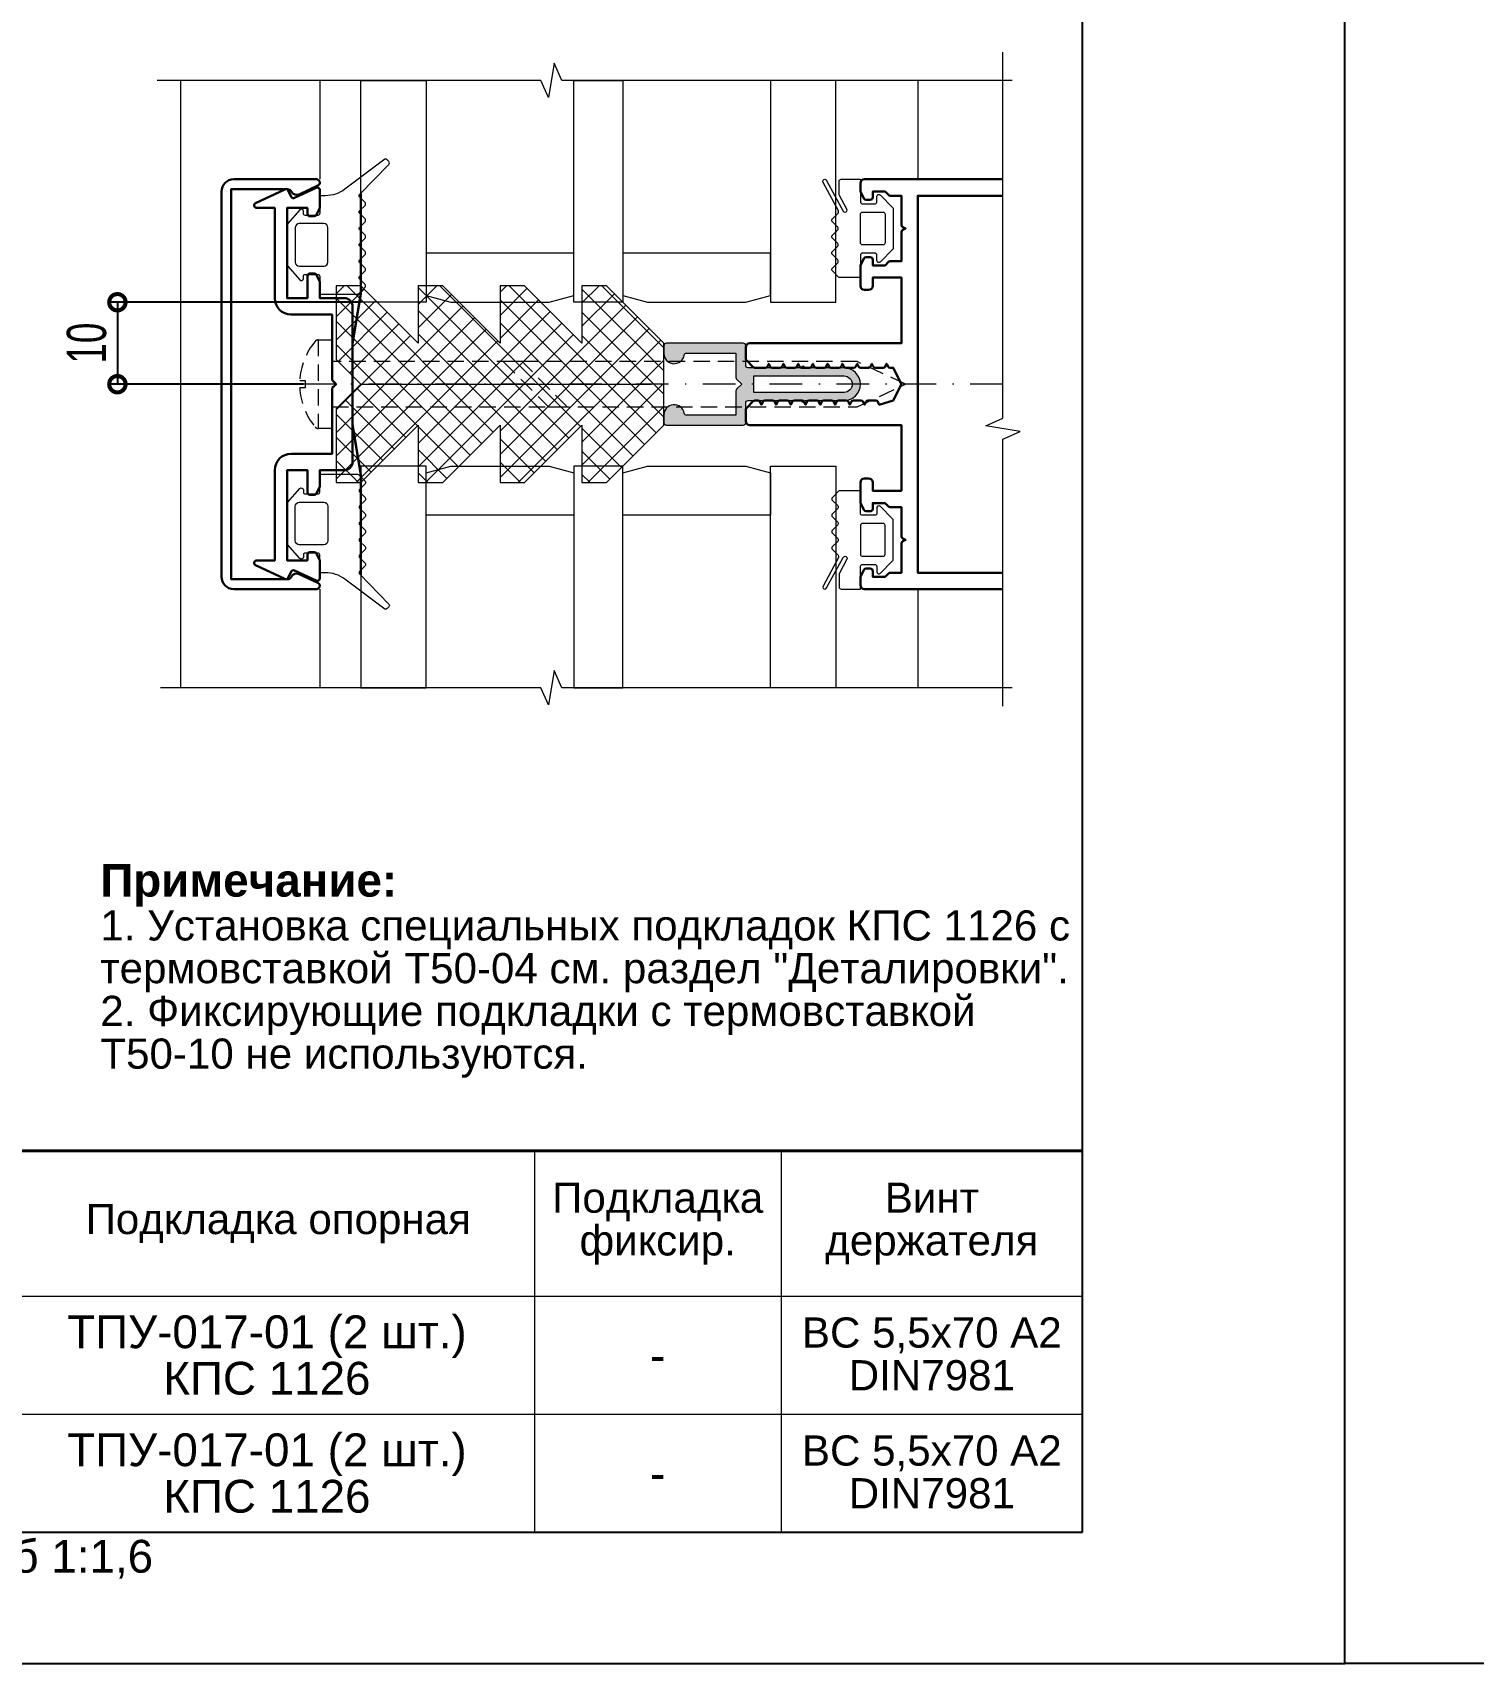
# Model space of a CAD drawing. Extents: x -37 to 8820, y -336 to 478.
# Drawn here: x 2839.9 to 2949.8, y 0 to 124.4 of the extents above; entities that cross this region are included whole.
import ezdxf

# ---------------------------------------------------------------- set-up
doc = ezdxf.new("R2010")
doc.units = 0
doc.header["$LTSCALE"] = 5
doc.linetypes.add('DASHDOT', pattern=[1, 0.5, -0.25, 0, -0.25])
doc.linetypes.add('HIDDEN', pattern=[0.375, 0.25, -0.125])
doc.layers.get('0').update_dxf_attribs({"linetype": 'CONTINUOUS', "lineweight": 30})
doc.layers.get('DEFPOINTS').update_dxf_attribs({"linetype": 'CONTINUOUS'})
for name, color, linetype, lineweight in [('1', 6, 'DASHDOT', 13), ('2', 3, 'HIDDEN', 13), ('Dimentions', 5, 'CONTINUOUS', 15), ('Glass', 5, 'CONTINUOUS', 20), ('Герлен', 7, 'CONTINUOUS', 60), ('Зигзаг', 1, 'CONTINUOUS', 15), ('Конструкции', 252, 'CONTINUOUS', 20), ('Рамки', 1, 'CONTINUOUS', 15), ('Текстовый', 7, 'CONTINUOUS', 9), ('Уплотнители', 1, 'CONTINUOUS', 20), ('Штриховка', 1, 'CONTINUOUS', 5)]:
    doc.layers.add(name, color=color, linetype=linetype, lineweight=lineweight)
doc.layers.add('Скрытые', color=14, linetype='CONTINUOUS', plot=False)
doc.styles.add('3', font='RUSS.SHX', dxfattribs={"width": 0.7, "height": 3})
doc.styles.add('Каталожный', font='arial.ttf', dxfattribs={"height": 2.5})
doc.dimstyles.new('MX1_6', dxfattribs={"dimtxt": 3, "dimasz": 2.5, "dimexe": 0.5, "dimexo": 0, "dimgap": 0.8, "dimtad": 1, "dimlfac": 1.6, "dimdsep": 46, "dimtxsty": '3', "dimcen": 0, "dimclrd": 256, "dimclre": 256, "dimclrt": 256, "dimaunit": 1, "dimadec": 0, "dimazin": 0, "dimtfac": 1, "dimtmove": 0, "dimatfit": 1, "dimfxl": 1, "dimtvp": 1, "dimtolj": 1, "dimtzin": 0, "dimarcsym": 0})

# ---------------------------------------------------------------- blocks, each defined once
blk = doc.blocks.new('_DotSmall')
at = {"color": 0, "linetype": 'ByBlock', "const_width": 0.5}
blk.add_lwpolyline([(-0.0625, 0, 1), (0.0625, 0, 1)], format="xyb", close=True, dxfattribs=at)
blk = doc.blocks.new('*D1237')
at = {"layer": 'DEFPOINTS', "color": 0, "linetype": 'Continuous', "transparency": 16777216}
for p in [(2864.93, 103.81), (2846.36, 97.56), (2860.55, 97.56)]:
    blk.add_point(p, dxfattribs=at)
at = {"layer": 'Dimentions', "linetype": 'Continuous', "lineweight": -2, "transparency": 16777216}
for p, q in [((2864.93, 103.81), (2845.86, 103.81)), ((2846.36, 103.81), (2846.36, 97.56)), ((2860.55, 97.56), (2845.86, 97.56))]:
    blk.add_line(p, q, dxfattribs=at)
at = {"layer": 'Dimentions', "linetype": 'Continuous', "lineweight": -2, "transparency": 16777216, "xscale": 2.5, "yscale": 2.5, "zscale": 2.5}
for p, rotation in [((2846.36, 103.81), 90), ((2846.36, 97.56), 270)]:
    blk.add_blockref('_DotSmall', p, dxfattribs=dict(at, rotation=rotation))
at = {"layer": 'Dimentions', "linetype": 'Continuous', "transparency": 16777216, "insert": (2844.02, 100.69), "char_height": 3, "attachment_point": 5, "rotation": 90, "style": '3'}
blk.add_mtext('\\A1;10', dxfattribs=at)

msp = doc.modelspace()

# ---------------------------------------------------------------- hatches: boundary and pattern name
at = {"layer": 'Штриховка', "lineweight": 5}
h = msp.add_hatch(dxfattribs=at)
h.set_pattern_fill('NET', color=256, scale=10, angle=-45, style=0)
h.set_pattern_definition([(315, (5575.5262, 5173.3599), (0.88388348, 0.88388348), []), (45, (5575.5262, 5173.3599), (-0.88388348, 0.88388348), [])])
h.paths.add_polyline_path([(2863.0534, 95.6859), (2863.0534, 90.0609), (2864.9284, 90.0609), (2869.3034, 94.4359), (2869.3034, 90.0609), (2871.1784, 90.0609), (2875.5534, 94.4359), (2875.5534, 90.0609), (2877.4284, 90.0609), (2881.8034, 94.4359), (2881.8034, 90.0609), (2883.6784, 90.0609), (2888.0534, 94.4359), (2888.0534, 100.6859), (2883.6784, 105.0609), (2881.8034, 105.0609), (2881.8034, 100.6859), (2877.4284, 105.0609), (2875.5534, 105.0609), (2875.5534, 100.6859), (2871.1784, 105.0609), (2869.3034, 105.0609), (2869.3034, 100.6859), (2864.9284, 105.0609), (2863.0534, 105.0609), (2863.0534, 99.4359), (2864.9284, 97.5609)])
at = {"layer": 'Штриховка'}
h = msp.add_hatch(color=256, dxfattribs=at)
edge = h.paths.add_edge_path(flags=16)
edge.add_line((2894.9255, 98.1859), (2901.8005, 98.1859))
edge.add_arc((2901.8005, 97.5609), 0.625, -90, 90, ccw=False)
edge.add_line((2901.8005, 96.9359), (2894.9255, 96.9359))
edge.add_line((2894.9255, 96.9359), (2894.9255, 98.1859))
edge = h.paths.add_edge_path()
edge.add_arc((2888.8318, 95.2171), 0.7812, 9.281799, 180)
edge.add_line((2888.0505, 95.2171), (2888.0505, 94.6234))
edge.add_arc((2888.238, 94.6234), 0.1875, 180, 270)
edge.add_line((2888.238, 94.4359), (2894.113, 94.4359))
edge.add_arc((2894.113, 94.6234), 0.1875, 270, 360)
edge.add_line((2894.3005, 94.6234), (2894.3005, 96.1234))
edge.add_arc((2894.488, 96.1234), 0.1875, 90, 180, ccw=False)
edge.add_line((2894.488, 96.3109), (2898.5505, 96.3109))
edge.add_arc((2898.6755, 96.3109), 0.125, 180, 360)
edge.add_line((2898.8005, 96.3109), (2901.8005, 96.3109))
edge.add_arc((2901.8005, 97.5609), 1.25, 270, 450)
edge.add_line((2901.8005, 98.8109), (2898.8005, 98.8109))
edge.add_arc((2898.6755, 98.8109), 0.125, 0, 180)
edge.add_line((2898.5505, 98.8109), (2894.488, 98.8109))
edge.add_arc((2894.488, 98.9984), 0.1875, 180, 270, ccw=False)
edge.add_line((2894.3005, 98.9984), (2894.3005, 100.4984))
edge.add_arc((2894.113, 100.4984), 0.1875, 0, 90)
edge.add_line((2894.113, 100.6859), (2888.238, 100.6859))
edge.add_arc((2888.238, 100.4984), 0.1875, 90, 180)
edge.add_line((2888.0505, 100.4984), (2888.0505, 99.9046))
edge.add_arc((2888.8318, 99.9046), 0.7812, 180, 350.718201)
edge.add_arc((2889.7878, 99.7484), 0.1875, 90, 170.718201, ccw=False)
edge.add_line((2889.7878, 99.9359), (2893.5505, 99.9359))
edge.add_line((2893.5505, 99.9359), (2893.5505, 98.0761))
edge.add_arc((2893.738, 98.0761), 0.1875, 180, 225)
edge.add_line((2893.6054, 97.9435), (2893.988, 97.5609))
edge.add_line((2893.988, 97.5609), (2893.6054, 97.1783))
edge.add_arc((2893.738, 97.0457), 0.1875, 135, 180)
edge.add_line((2893.5505, 97.0457), (2893.5505, 95.1859))
edge.add_line((2893.5505, 95.1859), (2889.7878, 95.1859))
edge.add_arc((2889.7878, 95.3734), 0.1875, 189.281799, 270, ccw=False)

# ---------------------------------------------------------------- linework, layer by layer
for points in [[(2854.3005, 82.8734), (2854.3005, 112.2484, -0.41421356), (2855.238, 113.1859), (2861.5505, 113.1859, -0.80258485), (2861.6562, 112.7093), (2860.2195, 112.0394, -0.40155944), (2859.6465, 112.234, 0.27973928), (2859.3138, 112.4359), (2855.0505, 112.4359), (2855.0505, 82.6859), (2859.3138, 82.6859, 0.27973928), (2859.6465, 82.8878, -0.40155944), (2860.2195, 83.0824), (2861.6562, 82.4125, -0.80258485), (2861.5505, 81.9359), (2855.238, 81.9359, -0.41421356)], [(2859.1466, 82.7035, 0.41421356), (2859.3958, 82.7942), (2859.6158, 83.266, -0.41421356), (2859.8649, 83.3567), (2861.5338, 82.5785, 0.54861879), (2861.8005, 82.7484), (2861.8005, 84.0791, 0.11643382), (2861.7807, 84.163), (2861.5398, 84.6447, 0.28407904), (2861.3721, 84.7484), (2861.0505, 84.7484, 0.41421356), (2860.863, 84.5609), (2860.863, 84.1234), (2859.3005, 84.1234), (2859.3005, 90.9984), (2860.863, 90.9984), (2860.863, 89.3109, 0.41421356), (2861.0505, 89.1234), (2861.3721, 89.1234, 0.28407904), (2861.5398, 89.227), (2861.7807, 89.7088, 0.11643382), (2861.8005, 89.7927), (2861.8005, 90.9984), (2863.6755, 90.9984, 0.41421356), (2864.3005, 91.6234), (2864.3005, 103.4984, 0.41421356), (2863.6755, 104.1234), (2861.8005, 104.1234), (2861.8005, 105.3291, 0.11643382), (2861.7807, 105.413), (2861.5398, 105.8947, 0.28407904), (2861.3721, 105.9984), (2861.0505, 105.9984, 0.41421356), (2860.863, 105.8109), (2860.863, 104.1234), (2859.3005, 104.1234), (2859.3005, 110.9984), (2860.863, 110.9984), (2860.863, 110.5609, 0.41421356), (2861.0505, 110.3734), (2861.3721, 110.3734, 0.28407904), (2861.5398, 110.477), (2861.7807, 110.9588, 0.11643382), (2861.8005, 111.0427), (2861.8005, 112.3734, 0.54861879), (2861.5338, 112.5433), (2859.8649, 111.7651, -0.41421356), (2859.6158, 111.8558), (2859.3958, 112.3276, 0.41421356), (2859.1466, 112.4183), (2856.9088, 111.3748, 0.29147342), (2856.8005, 111.2049), (2856.8005, 111.1859, 0.41421356), (2856.988, 110.9984), (2858.363, 110.9984), (2858.363, 104.1234, 0.41421356), (2859.613, 102.8734), (2862.738, 102.8734), (2862.738, 97.9511, 0.19891237), (2862.7929, 97.8185), (2863.0505, 97.5609), (2862.7929, 97.3033, 0.19891237), (2862.738, 97.1707), (2862.738, 92.2484), (2859.613, 92.2484, 0.41421356), (2858.363, 90.9984), (2858.363, 84.1234), (2856.988, 84.1234, 0.41421356), (2856.8005, 83.9359), (2856.8005, 83.9169, 0.29147342), (2856.9088, 83.747)]]:
    msp.add_lwpolyline(points, format="xyb", close=True)
msp.add_lwpolyline([(2913.9156, 81.9359), (2903.363, 81.9359, -0.41421356), (2903.0505, 82.2484), (2903.0505, 82.8291, -0.11643382), (2903.0703, 82.913), (2903.3112, 83.3947, -0.28407904), (2903.4789, 83.4984), (2903.8005, 83.4984, -0.41421356), (2903.988, 83.3109), (2903.988, 82.8734), (2904.9255, 82.8734), (2905.1831, 83.131, -0.19891237), (2905.3157, 83.1859), (2906.1755, 83.1859), (2906.1755, 85.4138, -0.28407904), (2906.2792, 85.5815), (2906.488, 85.6859), (2906.2792, 85.7903, -0.28407904), (2906.1755, 85.958), (2906.1755, 88.1859), (2905.3157, 88.1859, -0.19891237), (2905.1831, 88.2408), (2904.9255, 88.4984), (2903.988, 88.4984), (2903.988, 88.0609, -0.41421356), (2903.8005, 87.8734), (2903.4789, 87.8734, -0.28407904), (2903.3112, 87.977), (2903.0703, 88.4588, -0.11643382), (2903.0505, 88.5427), (2903.0505, 90.0609, -0.41421356), (2903.363, 90.3734), (2903.6755, 90.3734, -0.41421356), (2903.988, 90.0609), (2903.988, 89.4359), (2906.1755, 89.4359), (2906.1755, 94.4359), (2894.613, 94.4359, -0.41421356), (2894.3005, 94.7484), (2894.3005, 95.6082, -0.19891237), (2894.3554, 95.7408), (2894.8706, 96.256, -0.19891237), (2895.0032, 96.3109), (2895.2159, 96.3109, -0.28407904), (2895.3836, 96.2072), (2895.488, 95.9984), (2895.5924, 96.2072, -0.28407904), (2895.7601, 96.3109), (2896.3409, 96.3109, -0.28407904), (2896.5086, 96.2072), (2896.613, 95.9984), (2896.7174, 96.2072, -0.28407904), (2896.8851, 96.3109), (2897.4659, 96.3109, -0.28407904), (2897.6336, 96.2072), (2897.738, 95.9984), (2897.8424, 96.2072, -0.28407904), (2898.0101, 96.3109), (2898.5909, 96.3109, -0.28407904), (2898.7586, 96.2072), (2898.863, 95.9984), (2898.9674, 96.2072, -0.28407904), (2899.1351, 96.3109), (2899.7159, 96.3109, -0.28407904), (2899.8836, 96.2072), (2899.988, 95.9984), (2900.0924, 96.2072, -0.28407904), (2900.2601, 96.3109), (2900.8409, 96.3109, -0.28407904), (2901.0086, 96.2072), (2901.113, 95.9984), (2901.2174, 96.2072, -0.28407904), (2901.3851, 96.3109), (2901.9659, 96.3109, -0.28407904), (2902.1336, 96.2072), (2902.238, 95.9984), (2902.3424, 96.2072, -0.28407904), (2902.5101, 96.3109), (2903.0909, 96.3109, -0.28407904), (2903.2586, 96.2072), (2903.363, 95.9984), (2903.4674, 96.2072, -0.28407904), (2903.6351, 96.3109), (2904.2159, 96.3109, -0.28407904), (2904.3836, 96.2072), (2904.488, 95.9984), (2905.5505, 96.3109), (2906.1755, 97.5609), (2905.5505, 98.8109), (2905.3226, 98.8109, -0.28407904), (2905.1549, 98.9145), (2905.0505, 99.1234), (2904.9461, 98.9145, -0.28407904), (2904.7784, 98.8109), (2904.1976, 98.8109, -0.28407904), (2904.0299, 98.9145), (2903.9255, 99.1234), (2903.8211, 98.9145, -0.28407904), (2903.6534, 98.8109), (2903.0726, 98.8109, -0.28407904), (2902.9049, 98.9145), (2902.8005, 99.1234), (2902.6961, 98.9145, -0.28407904), (2902.5284, 98.8109), (2901.9476, 98.8109, -0.28407904), (2901.7799, 98.9145), (2901.6755, 99.1234), (2901.5711, 98.9145, -0.28407904), (2901.4034, 98.8109), (2900.8226, 98.8109, -0.28407904), (2900.6549, 98.9145), (2900.5505, 99.1234), (2900.4461, 98.9145, -0.28407904), (2900.2784, 98.8109), (2899.6976, 98.8109, -0.28407904), (2899.5299, 98.9145), (2899.4255, 99.1234), (2899.3211, 98.9145, -0.28407904), (2899.1534, 98.8109), (2898.5726, 98.8109, -0.28407904), (2898.4049, 98.9145), (2898.3005, 99.1234), (2898.1961, 98.9145, -0.28407904), (2898.0284, 98.8109), (2897.4476, 98.8109, -0.28407904), (2897.2799, 98.9145), (2897.1755, 99.1234), (2897.0711, 98.9145, -0.28407904), (2896.9034, 98.8109), (2896.3226, 98.8109, -0.28407904), (2896.1549, 98.9145), (2896.0505, 99.1234), (2895.9461, 98.9145, -0.28407904), (2895.7784, 98.8109), (2895.0032, 98.8109, -0.19891237), (2894.8706, 98.8658), (2894.3554, 99.381, -0.19891237), (2894.3005, 99.5136), (2894.3005, 100.3734, -0.41421356), (2894.613, 100.6859), (2906.1755, 100.6859), (2906.1755, 105.6859), (2903.988, 105.6859), (2903.988, 105.0609, -0.41421356), (2903.6755, 104.7484), (2903.363, 104.7484, -0.41421356), (2903.0505, 105.0609), (2903.0505, 106.5791, -0.11643382), (2903.0703, 106.663), (2903.3112, 107.1447, -0.28407904), (2903.4789, 107.2484), (2903.8005, 107.2484, -0.41421356), (2903.988, 107.0609), (2903.988, 106.6234), (2904.9255, 106.6234), (2905.1831, 106.881, -0.19891237), (2905.3157, 106.9359), (2906.1755, 106.9359), (2906.1755, 109.1638, -0.28407904), (2906.2792, 109.3315), (2906.488, 109.4359), (2906.2792, 109.5403, -0.28407904), (2906.1755, 109.708), (2906.1755, 111.9359), (2905.3157, 111.9359, -0.19891237), (2905.1831, 111.9908), (2904.9255, 112.2484), (2903.988, 112.2484), (2903.988, 111.8109, -0.41421356), (2903.8005, 111.6234), (2903.4789, 111.6234, -0.28407904), (2903.3112, 111.727), (2903.0703, 112.2088, -0.11643382), (2903.0505, 112.2927), (2903.0505, 112.8734, -0.41421356), (2903.363, 113.1859), (2913.9156, 113.1859)], format="xyb")
msp.add_lwpolyline([(2913.9156, 83.1859), (2907.4255, 83.1859), (2907.4255, 111.9359), (2913.9156, 111.9359)])
at = {"layer": '1'}
msp.add_line((2913.9156, 97.5609), (2860.5505, 97.5609), dxfattribs=at)
at = {"layer": '2'}
msp.add_line((2861.682, 100.9359), (2861.682, 94.1859), dxfattribs=at)
msp.add_lwpolyline([(2860.2752, 97.8065, -0.16184886), (2861.4409, 100.8223, -0.22388754), (2861.682, 100.9359), (2862.738, 100.9359), (2862.738, 94.1859), (2861.682, 94.1859, -0.22388754), (2861.4409, 94.2995, -0.16184886), (2860.2752, 97.3153), (2860.7128, 97.3153), (2860.7128, 97.8065)], format="xyb", close=True, dxfattribs=at)
for points in [[(2862.7381, 95.8421), (2902.8022, 95.8421), (2906.4881, 97.5609), (2902.8022, 99.2796), (2862.7381, 99.2796)], [(2875.8039, 99.2796), (2879.2414, 95.8421), (2880.6737, 95.8421), (2877.2362, 99.2796)]]:
    msp.add_lwpolyline(points, close=True, dxfattribs=at)
at = {"layer": 'Glass'}
for points in [[(2869.9255, 120.7161), (2869.9255, 103.8109), (2864.9255, 103.8109), (2864.9255, 120.7161)], [(2884.9255, 120.7161), (2884.9255, 103.8109), (2881.1755, 103.8109), (2881.1755, 120.7161)], [(2896.1755, 120.7161), (2896.1755, 103.8109), (2901.1755, 103.8109), (2901.1755, 120.7161)], [(2881.1755, 104.3133), (2881.1755, 107.5609), (2869.9255, 107.5609), (2869.9255, 104.3133), (2871.8005, 103.8109), (2879.3005, 103.8109)], [(2896.1755, 104.3133), (2896.1755, 107.5609), (2884.9255, 107.5609), (2884.9255, 104.3133), (2886.8005, 103.8109), (2894.3005, 103.8109)], [(2869.9255, 74.4057), (2869.9255, 91.3109), (2864.9255, 91.3109), (2864.9255, 74.4057)], [(2881.1755, 90.8085), (2881.1755, 87.5609), (2869.9255, 87.5609), (2869.9255, 90.8085), (2871.8005, 91.3109), (2879.3005, 91.3109)], [(2884.9255, 74.4057), (2884.9255, 91.3109), (2881.1755, 91.3109), (2881.1755, 74.4057)], [(2896.1755, 90.8085), (2896.1755, 87.5609), (2884.9255, 87.5609), (2884.9255, 90.8085), (2886.8005, 91.3109), (2894.3005, 91.3109)], [(2896.1755, 74.4057), (2896.1755, 91.3109), (2901.1755, 91.3109), (2901.1755, 74.4057)]]:
    msp.add_lwpolyline(points, close=True, dxfattribs=at)
at = {"layer": 'Герлен', "lineweight": 40}
msp.add_line((2755, 39.0868), (2920, 39.0868), dxfattribs=at)
at = {"layer": 'Герлен', "ltscale": 2, "const_width": 0.1875}
msp.add_lwpolyline([(2864.9255, 82.9984), (2864.9255, 90.6859), (2864.3005, 94.4359), (2864.3005, 100.6859), (2864.9255, 104.4359), (2864.9255, 112.1234)], dxfattribs=at)
at = {"layer": 'Зигзаг'}
for points in [[(2914.6327, 120.7161), (2880.2652, 120.7161), (2879.6844, 122.034), (2879.2487, 119.4213), (2878.6662, 120.7161), (2849.403, 120.7161)], [(2913.9156, 73.0128), (2913.9156, 93.365), (2915.2335, 93.9459), (2912.6208, 94.3815), (2913.9156, 94.964), (2913.9156, 122.8907)], [(2914.6327, 74.4057), (2880.2652, 74.4057), (2879.6844, 75.7236), (2879.2487, 73.1109), (2878.6662, 74.4057), (2849.6439, 74.4057)]]:
    msp.add_lwpolyline(points, dxfattribs=at)
at = {"layer": 'Конструкции'}
for p, q in [((2861.8005, 120.7161), (2861.8005, 113.1859)), ((2907.4255, 120.7161), (2907.4255, 113.1859)), ((2861.8005, 81.9359), (2861.8005, 74.4057)), ((2907.4255, 81.9359), (2907.4255, 74.4057))]:
    msp.add_line(p, q, dxfattribs=at)
msp.add_lwpolyline([(2851.1755, 120.7161), (2851.1755, 74.4057)], dxfattribs=at)
at = {"layer": 'Рамки'}
for p, q in [((2878.1697, 39.0868), (2878.1697, 10)), ((2896.9904, 39.0868), (2896.9904, 10)), ((2755, 28), (2920, 28)), ((2755, 19), (2920, 19)), ((2755, 10), (2920, 10))]:
    msp.add_line(p, q, dxfattribs=at)
at = {"layer": 'Скрытые', "linetype": 'Continuous'}
for points in [[(2940, 297), (2730, 297), (2730, 0), (2940, 0)], [(2940, 297), (3150, 297), (3150, 0), (2940, 0)], [(2920, 10), (2920, 287), (2755, 287), (2755, 10)]]:
    msp.add_lwpolyline(points, close=True, dxfattribs=at)
at = {"layer": 'Уплотнители'}
msp.add_line((2864.9284, 97.5609), (2887.1159, 97.5609), dxfattribs=at)
for points in [[(2860.5505, 105.7796, -0.41421356), (2860.7068, 105.9359), (2861.6443, 105.9359, -0.41421356), (2861.8005, 105.7796), (2861.8005, 104.4359), (2864.6885, 104.4359, 0.19891237), (2864.7768, 104.4725), (2865.2547, 104.9504, 0.41421356), (2865.2547, 105.1714), (2864.8507, 105.5754, -0.41421356), (2864.8507, 105.7964), (2865.2547, 106.2004, 0.41421356), (2865.2547, 106.4214), (2864.8507, 106.8254, -0.41421356), (2864.8507, 107.0464), (2865.2547, 107.4504, 0.41421356), (2865.2547, 107.6714), (2864.8507, 108.0754, -0.41421356), (2864.8507, 108.2964), (2865.2547, 108.7004, 0.41421356), (2865.2547, 108.9214), (2864.8507, 109.3254, -0.41421356), (2864.8507, 109.5464), (2865.2547, 109.9504, 0.41421356), (2865.2547, 110.1714), (2864.8507, 110.5754, -0.41421356), (2864.8507, 110.7964), (2865.2547, 111.2004, 0.41421356), (2865.2547, 111.4214), (2864.8507, 111.8254, -0.41421356), (2864.8507, 112.0464), (2867.065, 114.3254, 0.41421356), (2867.065, 114.5464), (2866.9337, 114.6777, 0.29253821), (2866.7692, 114.7138), (2863.716, 112.433, -0.16178775), (2862.2198, 111.9359), (2861.8005, 111.9359), (2861.8005, 110.5921, -0.41421356), (2861.6443, 110.4359), (2860.7068, 110.4359, -0.41421356), (2860.5505, 110.5921), (2860.5505, 110.7484, 0.66858666), (2860.2837, 110.8588), (2859.3462, 109.7941, 0.19861919), (2859.3005, 109.6838), (2859.3005, 106.688, 0.19861919), (2859.3462, 106.5777), (2860.2837, 105.513, 0.66858666), (2860.5505, 105.6234)], [(2902.0114, 110.9167), (2901.4444, 111.9617, -0.12491271), (2901.4255, 112.0362), (2901.4255, 113.0296, -0.41421356), (2901.5818, 113.1859), (2903.0505, 113.1859), (2903.0505, 111.4671, 0.41421356), (2903.2068, 111.3109), (2904.1443, 111.3109, 0.41421356), (2904.3005, 111.4671), (2904.3005, 111.8734, -0.66858666), (2904.5674, 111.9838), (2905.5049, 111.0441, -0.19861919), (2905.5505, 110.9338), (2905.5505, 107.938, -0.19861919), (2905.5049, 107.8277), (2904.5674, 106.888, -0.66858666), (2904.3005, 106.9984), (2904.3005, 107.4046, 0.41421356), (2904.1443, 107.5609), (2903.2068, 107.5609, 0.41421356), (2903.0505, 107.4046), (2903.0505, 105.6859), (2901.4902, 105.6859, -0.19891237), (2901.3797, 105.7317), (2900.911, 106.2004, -0.41421356), (2900.911, 106.4214), (2901.315, 106.8254, 0.41421356), (2901.315, 107.0464), (2900.911, 107.4504, -0.41421356), (2900.911, 107.6714), (2901.315, 108.0754, 0.41421356), (2901.315, 108.2964), (2900.911, 108.7004, -0.41421356), (2900.911, 108.9214), (2901.315, 109.3254, 0.41421356), (2901.315, 109.5464), (2900.911, 109.9504, -0.41421356), (2900.911, 110.1714), (2901.343, 110.6034, 0.33207606), (2901.3699, 110.7884), (2900.1944, 112.9551, -1), (2900.4691, 113.1042), (2901.7367, 110.7676, 1)], [(2859.9255, 109.4984), (2859.9255, 106.8734, 0.41421356), (2860.238, 106.5609), (2862.113, 106.5609, 0.41421356), (2862.4255, 106.8734), (2862.4255, 109.4984, 0.41421356), (2862.113, 109.8109), (2860.238, 109.8109, 0.41421356)], [(2904.9255, 110.5296), (2904.9255, 108.3421, -0.41421356), (2904.7693, 108.1859), (2903.2068, 108.1859, -0.41421356), (2903.0505, 108.3421), (2903.0505, 110.5296, -0.41421356), (2903.2068, 110.6859), (2904.7693, 110.6859, -0.41421356)], [(2889.6028, 95.3432, 0.92211283), (2888.0505, 95.2171), (2888.0505, 94.6234, 0.41421356), (2888.238, 94.4359), (2894.113, 94.4359, 0.41421356), (2894.3005, 94.6234), (2894.3005, 96.1234, -0.41421356), (2894.488, 96.3109), (2898.5505, 96.3109, 1), (2898.8005, 96.3109), (2901.8005, 96.3109, 1), (2901.8005, 98.8109), (2898.8005, 98.8109, 1), (2898.5505, 98.8109), (2894.488, 98.8109, -0.41421356), (2894.3005, 98.9984), (2894.3005, 100.4984, 0.41421356), (2894.113, 100.6859), (2888.238, 100.6859, 0.41421356), (2888.0505, 100.4984), (2888.0505, 99.9046, 0.92211283), (2889.6028, 99.7786, -0.36752318), (2889.7878, 99.9359), (2893.5505, 99.9359), (2893.5505, 98.0761, 0.19891237), (2893.6054, 97.9435), (2893.988, 97.5609), (2893.6054, 97.1783, 0.19891237), (2893.5505, 97.0457), (2893.5505, 95.1859), (2889.7878, 95.1859, -0.36752318)], [(2894.9255, 98.1859), (2901.8005, 98.1859, -1), (2901.8005, 96.9359), (2894.9255, 96.9359)], [(2860.5505, 89.3421, 0.41421356), (2860.7068, 89.1859), (2861.6443, 89.1859, 0.41421356), (2861.8005, 89.3421), (2861.8005, 90.6859), (2864.6885, 90.6859, -0.19891237), (2864.7768, 90.6493), (2865.2547, 90.1714, -0.41421356), (2865.2547, 89.9504), (2864.8507, 89.5464, 0.41421356), (2864.8507, 89.3254), (2865.2547, 88.9214, -0.41421356), (2865.2547, 88.7004), (2864.8507, 88.2964, 0.41421356), (2864.8507, 88.0754), (2865.2547, 87.6714, -0.41421356), (2865.2547, 87.4504), (2864.8507, 87.0464, 0.41421356), (2864.8507, 86.8254), (2865.2547, 86.4214, -0.41421356), (2865.2547, 86.2004), (2864.8507, 85.7964, 0.41421356), (2864.8507, 85.5754), (2865.2547, 85.1714, -0.41421356), (2865.2547, 84.9504), (2864.8507, 84.5464, 0.41421356), (2864.8507, 84.3254), (2865.2547, 83.9214, -0.41421356), (2865.2547, 83.7004), (2864.8507, 83.2964, 0.41421356), (2864.8507, 83.0754), (2867.065, 80.7964, -0.41421356), (2867.065, 80.5754), (2866.9337, 80.4441, -0.29253821), (2866.7692, 80.408), (2863.716, 82.6888, 0.16178775), (2862.2198, 83.1859), (2861.8005, 83.1859), (2861.8005, 84.5296, 0.41421356), (2861.6443, 84.6859), (2860.7068, 84.6859, 0.41421356), (2860.5505, 84.5296), (2860.5505, 84.3734, -0.66858666), (2860.2837, 84.263), (2859.3462, 85.3277, -0.19861919), (2859.3005, 85.438), (2859.3005, 88.4338, -0.19861919), (2859.3462, 88.5441), (2860.2837, 89.6088, -0.66858666), (2860.5505, 89.4984)], [(2859.9255, 85.6234), (2859.9255, 88.2484, -0.41421356), (2860.238, 88.5609), (2862.113, 88.5609, -0.41421356), (2862.4255, 88.2484), (2862.4255, 85.6234, -0.41421356), (2862.113, 85.3109), (2860.238, 85.3109, -0.41421356)], [(2902.0114, 84.2051), (2901.4444, 83.1601, 0.12491271), (2901.4255, 83.0856), (2901.4255, 82.0921, 0.41421356), (2901.5818, 81.9359), (2903.0505, 81.9359), (2903.0505, 83.6546, -0.41421356), (2903.2068, 83.8109), (2904.1443, 83.8109, -0.41421356), (2904.3005, 83.6546), (2904.3005, 83.2484, 0.66858666), (2904.5674, 83.138), (2905.5049, 84.0777, 0.19861919), (2905.5505, 84.188), (2905.5505, 87.1838, 0.19861919), (2905.5049, 87.2941), (2904.5674, 88.2338, 0.66858666), (2904.3005, 88.1234), (2904.3005, 87.7171, -0.41421356), (2904.1443, 87.5609), (2903.2068, 87.5609, -0.41421356), (2903.0505, 87.7171), (2903.0505, 89.4359), (2901.4902, 89.4359, 0.19891237), (2901.3797, 89.3901), (2900.911, 88.9214, 0.41421356), (2900.911, 88.7004), (2901.315, 88.2964, -0.41421356), (2901.315, 88.0754), (2900.911, 87.6714, 0.41421356), (2900.911, 87.4504), (2901.315, 87.0464, -0.41421356), (2901.315, 86.8254), (2900.911, 86.4214, 0.41421356), (2900.911, 86.2004), (2901.315, 85.7964, -0.41421356), (2901.315, 85.5754), (2900.911, 85.1714, 0.41421356), (2900.911, 84.9504), (2901.343, 84.5184, -0.33207606), (2901.3699, 84.3334), (2900.1944, 82.1667, 1), (2900.4691, 82.0176), (2901.7367, 84.3542, -1)], [(2904.9255, 84.5921), (2904.9255, 86.7796, 0.41421356), (2904.7693, 86.9359), (2903.2068, 86.9359, 0.41421356), (2903.0505, 86.7796), (2903.0505, 84.5921, 0.41421356), (2903.2068, 84.4359), (2904.7693, 84.4359, 0.41421356)]]:
    msp.add_lwpolyline(points, format="xyb", close=True, dxfattribs=at)
msp.add_lwpolyline([(2863.0534, 95.6859), (2863.0534, 90.0609), (2864.9284, 90.0609), (2869.3034, 94.4359), (2869.3034, 90.0609), (2871.1784, 90.0609), (2875.5534, 94.4359), (2875.5534, 90.0609), (2877.4284, 90.0609), (2881.8034, 94.4359), (2881.8034, 90.0609), (2883.6784, 90.0609), (2888.0534, 94.4359), (2888.0534, 100.6859), (2883.6784, 105.0609), (2881.8034, 105.0609), (2881.8034, 100.6859), (2877.4284, 105.0609), (2875.5534, 105.0609), (2875.5534, 100.6859), (2871.1784, 105.0609), (2869.3034, 105.0609), (2869.3034, 100.6859), (2864.9284, 105.0609), (2863.0534, 105.0609), (2863.0534, 99.4359), (2864.9284, 97.5609)], close=True, dxfattribs=at)

# ---------------------------------------------------------------- texts
at = {"layer": 'Скрытые', "linetype": 'Continuous', "insert": (2837.5, 7.9386), "char_height": 3.5, "width": 165, "attachment_point": 5, "style": 'Каталожный'}
msp.add_mtext('\\pxqc;{\\H0.71429x;масштаб 1:1,6}', dxfattribs=at)
at = {"layer": 'Текстовый', "linetype": 'Continuous', "line_spacing_factor": 0.85, "style": 'Каталожный'}
for s, insert, char_height, width, attachment_point in [('\\pxi-2,l2,r-2.0333,se1.0833,ql,t4;{\\fArial|b1|i0|c204|p34;Примечание:\\P\\pi0,l0,r0,s*,q*,tz;\\fArial|b0|i0|c204|p34;\\H0.92x;1. Установка специальных подкладок КПС 1126 с термовставкой Т50-04 см. раздел "Деталировки".\\P2. Фиксирующие подкладки с термовставкой T50-10 не используются.}', (2845.0588, 60.9759), 2.5, 74.941211, 1), ('Подкладка фиксир.', (2887.5801, 33.5434), 2.3, 18.820734, 5), ('Винт \\Pдержателя', (2908.4952, 33.5434), 2.3, 23.009576, 5), ('Подкладка опорная', (2858.6304, 33.5434), 2.3, 38.417903, 5), ('ТПУ-017-01 (2 шт.)\\PКПС 1126', (2857.7697, 23.5), 2.5, 42.800058, 5), ('ВС 5,5х70 А2\\PDIN7981', (2908.4952, 23.5897), 2.3, 23.009576, 5), ('-', (2887.5801, 23.5), 2.5, 18.820734, 5), ('ТПУ-017-01 (2 шт.)\\PКПС 1126', (2857.7697, 14.5), 2.5, 42.800058, 5), ('ВС 5,5х70 А2\\PDIN7981', (2908.4952, 14.5897), 2.3, 23.009576, 5), ('-', (2887.5801, 14.5), 2.5, 18.820734, 5)]:
    msp.add_mtext(s, dxfattribs=dict(at, insert=insert, char_height=char_height, width=width, attachment_point=attachment_point))

# ---------------------------------------------------------------- dimensions: what is measured, and where the dimension line sits
at = {"layer": 'Dimentions', "linetype": 'Continuous'}
dim = msp.add_linear_dim(base=(2846.3611, 97.5609), p1=(2864.9255, 103.8109), p2=(2860.5505, 97.5609), angle=90, dimstyle='MX1_6', override={"dimdec": 1, "dimblk1": 'DotSmall', "dimblk2": 'DotSmall', "dimsah": 1}, dxfattribs=at)
dim.commit()
dim.dimension.update_dxf_attribs({"geometry": '*D1237', "text_midpoint": (2844.0182, 100.6859)})

doc.saveas('drawing.dxf')
